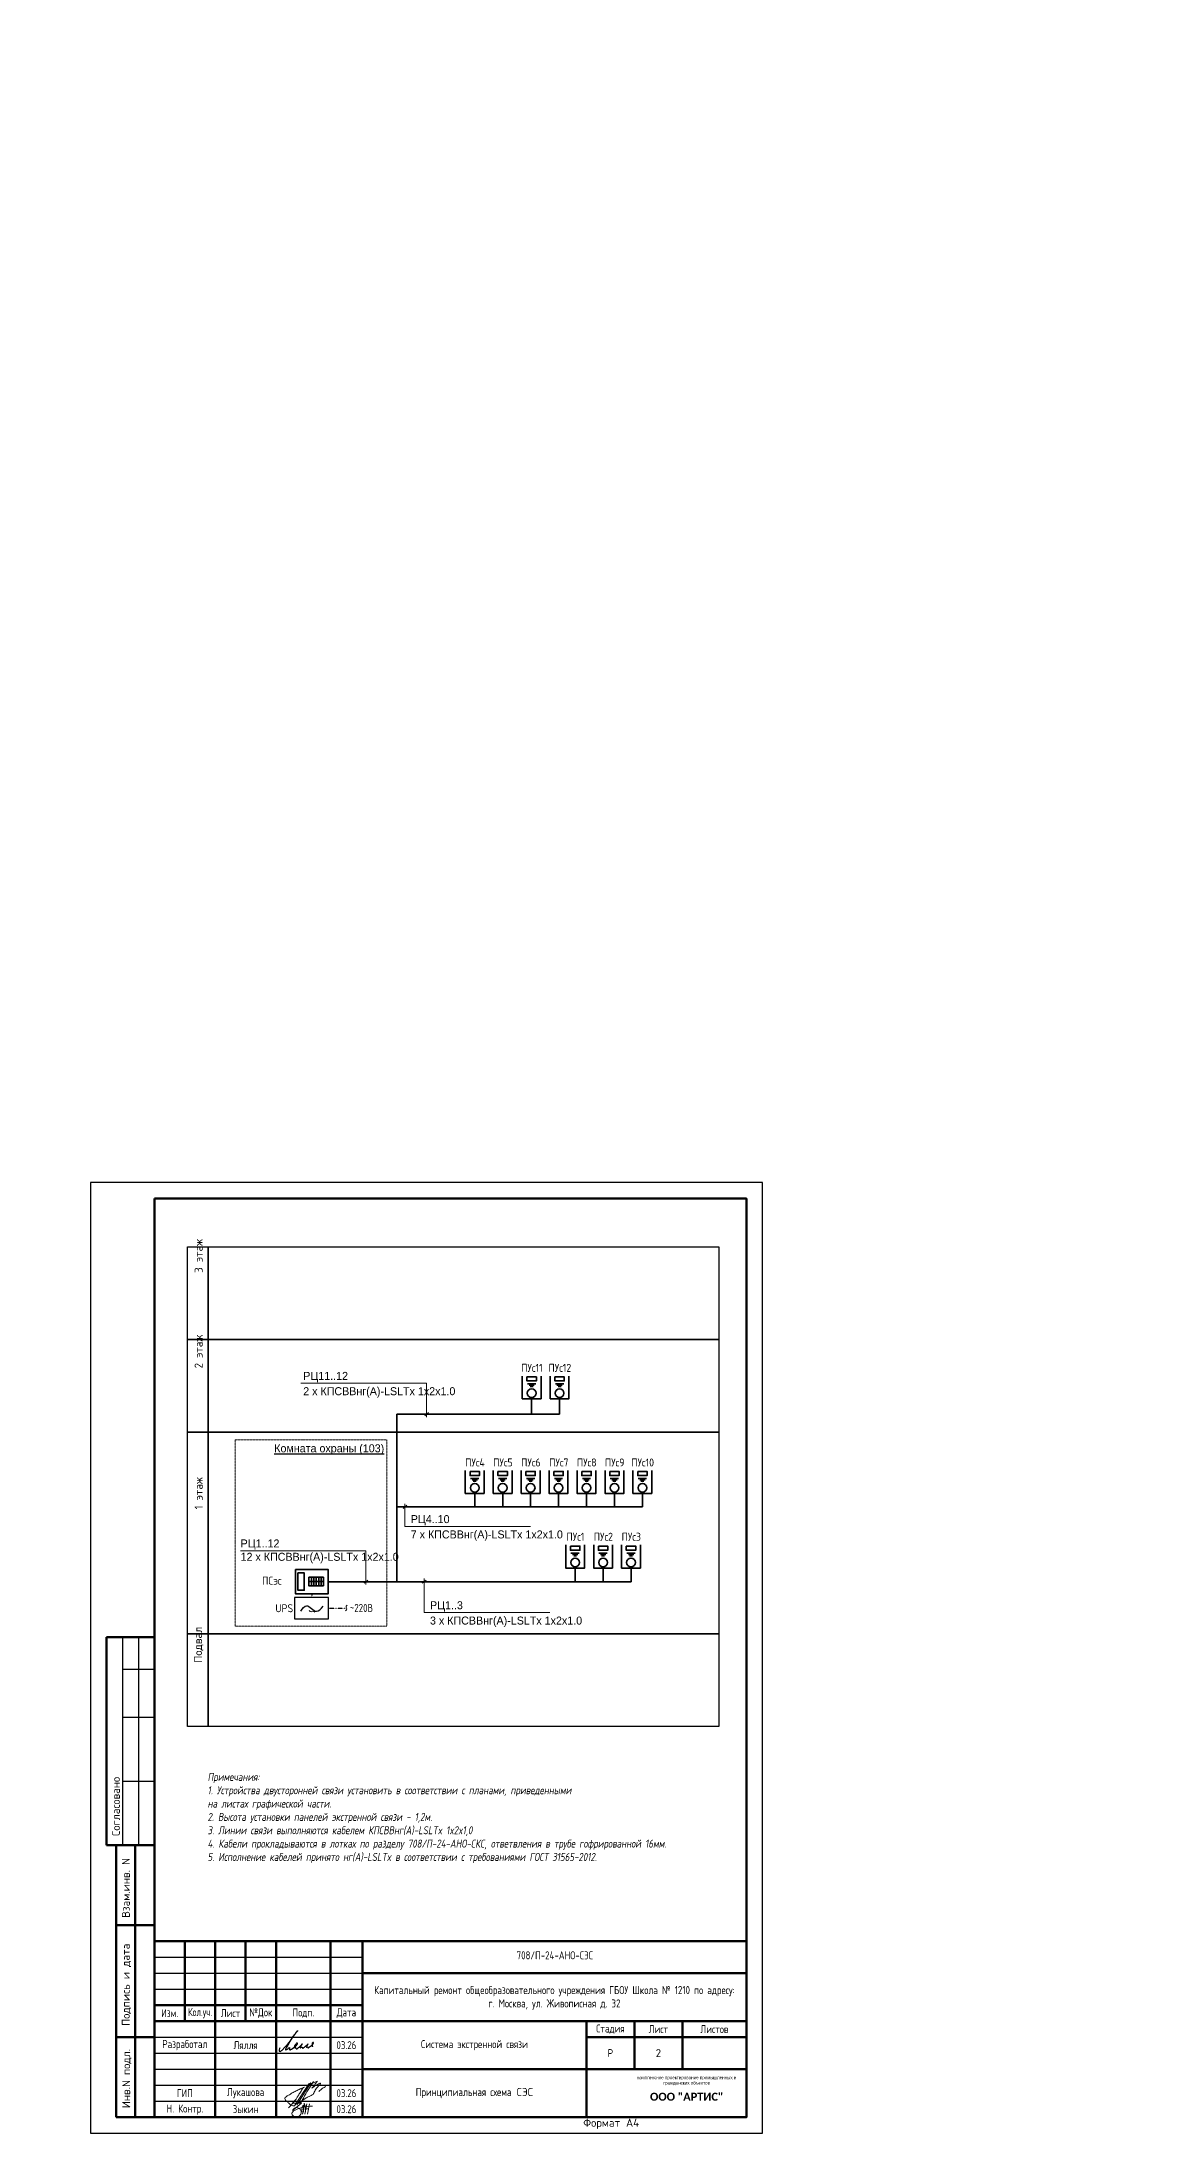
# Model space of a CAD drawing. Header units: millimetres. Extents: x -586848 to 520591, y -385801 to 675781.
# Drawn here: x 126005 to 160552, y -171834 to -106496 of the extents above; entities that cross this region are included whole.
import ezdxf
from ezdxf import colors
from ezdxf.entities.mleader import LeaderData, LeaderLine
from ezdxf.enums import TextEntityAlignment as Align
from ezdxf.math import Vec2, Vec3

# ---------------------------------------------------------------- set-up
doc = ezdxf.new("R2010")
doc.units = ezdxf.units.MM
doc.set_wipeout_variables(frame=1)
doc.linetypes.add('HIDDEN', pattern=[0.375, 0.25, -0.125])
doc.linetypes.add('штрихпунктирная', pattern=[1, 0.5, -0.25, 0, -0.25])
for name, color, linetype in [('__НАДПИСИ', 7, 'Continuous'), ('RC-Таблицы', 7, 'Continuous'), ('RC_Обратная связь', 6, 'Continuous'), ('TEXT1', 7, 'Continuous'), ('Основная', 7, 'Continuous'), ('стена', 20, 'Continuous'), ('ШТАМП', 2, 'Continuous'), ('Штампы', 7, 'Continuous')]:
    doc.layers.add(name, color=color, linetype=linetype)
for name, color, linetype, lineweight in [('__ФОРМАТ', 7, 'Continuous', 40), ('E-Безопасность-G', 153, 'Continuous', 35), ('E-Данные-G', 140, 'Continuous', 35), ('RC-Выноски', 7, 'Continuous', 0), ('лс', 5, 'Continuous', 30), ('Маркировка Не АУ', 7, 'Continuous', 25), ('Подписи', 7, 'Continuous', 13)]:
    doc.layers.add(name, color=color, linetype=linetype, lineweight=lineweight)
doc.layers.add('ОФ_подписи', color=5, linetype='Continuous', lineweight=13, true_color=0x0000ff)
doc.styles.add('GOST 2.304 type A', font='', dxfattribs={"height": 250})
doc.styles.add('ICOCPEUR', font='isocpeur.ttf', dxfattribs={"height": 250})
doc.styles.add('ISOCPEUR', font='isocpeur.ttf', dxfattribs={"width": 0.9, "height": 350})
doc.styles.add('Mipgost', font='', dxfattribs={"height": 500})
doc.styles.add('RubezhCAD', font='', dxfattribs={"oblique": 10})
doc.styles.get("Standard").update_dxf_attribs({"font": ''})
doc.styles.add('XREF1$0$Standard', font='isocpeur.ttf')
doc.styles.add('ГОСТ 2.304', font='')
doc.styles.get('GOST 2.304 type A').set_extended_font_data('GOST 2.304 type A')
doc.styles.get('Mipgost').set_extended_font_data('Mipgost')
doc.styles.get('RubezhCAD').set_extended_font_data('GOST type A')
doc.styles.get('Standard').set_extended_font_data('GOST type B')
doc.styles.get('ГОСТ 2.304').set_extended_font_data('GOST 2.304 type A')

# ---------------------------------------------------------------- blocks, each defined once
blk = doc.blocks.new('*U1001')
at = {"lineweight": 50}
for p, q in [((5, 155), (20, 155)), ((5, 155), (5, 90)), ((5, 90), (20, 90)), ((8, 5), (8, 90)), ((14, 5), (14, 90)), ((8, 65), (20, 65)), ((8, 30), (20, 30)), ((8, 5), (20, 5))]:
    blk.add_line(p, q, dxfattribs=at)
for p, q in [((10, 155), (10, 90)), ((15, 155), (15, 90)), ((10, 145), (20, 145)), ((10, 130), (20, 130)), ((10, 110), (20, 110)), ((5, 90), (8, 90))]:
    blk.add_line(p, q)
blk.add_lwpolyline([(0, 0), (210, 0), (210, 297), (0, 297)], close=True)
blk.add_lwpolyline([(20, 292), (205, 292), (205, 5), (20, 5)], close=True, dxfattribs=at)
at = {"style": 'XREF1$0$Standard'}
for s, p in [('Согласовано', (7.95, 102.07)), ('Взам.инв. N', (11.07, 76.61)), ('Подпись и дата', (11.04, 46.36)), ('Инв.N подл.', (11.17, 17.07))]:
    blk.add_text(s, height=2.5, rotation=90, dxfattribs=at).set_placement(p, align=Align.MIDDLE_CENTER)
blk.add_text('Формат', height=2.5, dxfattribs=at).set_placement((154.02, 2))
blk.add_text('А4', height=2.5, dxfattribs=at).set_placement((171.51, 2), align=Align.RIGHT)
for tag, p in [('СОГЛАСОВАНО_ДАТА2', (14.37, 145.56)), ('СОГЛАСОВАНО_ДАТА3', (19.37, 145.56)), ('СОГЛАСОВАНО_ФАМИЛИЯ2', (14.37, 110.56)), ('СОГЛАСОВАНО_ФАМИЛИЯ3', (19.37, 110.56)), ('СОГЛАСОВАНО_ДОЛЖНОСТЬ2', (14.37, 90.56)), ('СОГЛАСОВАНО_ДОЛЖНОСТЬ3', (19.37, 90.56))]:
    blk.add_attdef(tag, p, '', height=2.5, rotation=90, dxfattribs=at)
for tag, p in [('ВЗАМ_ИНВ_НОМЕР', (19.37, 77.5)), ('ИНВ_N_ПОДЛ', (19.37, 17.5))]:
    blk.add_attdef(tag, text='', height=2.5, rotation=90, dxfattribs=at).set_placement(p, align=Align.CENTER)
blk.add_attdef('ИНВ_ДАТА', text='', height=2.5, rotation=90, dxfattribs=at).set_placement((19.37, 63.83), align=Align.RIGHT)
blk = doc.blocks.new('П_Зыкин')
at = {"layer": 'ОФ_подписи', "color": 5, "ltscale": 100, "transparency": 33554687}
for p, q in [((142, 249), (62, -174)), ((102, 37), (218, 37)), ((258, 249), (178, -174))]:
    blk.add_line(p, q, dxfattribs=at)
blk.add_lwpolyline([(-462, 273), (-74, 273), (-446, -30)], dxfattribs=at)
for centre, radius, start, end in [((-271, -94), 186, 314.23929, 159.93483), ((345, -1372), 1523, 88.87583, 117.8788), ((1109, -252), 1204, 158.75935, 174.23097), ((-1024, 224), 1068, 337.81444, 2.88593), ((-849, 72), 852, 342.83077, 7.48151), ((-9, 182), 4.48, 8.96906, 155.65511), ((-643, 22), 732, 344.4555, 20.46196), ((-318, -169), 151, 108.7568, 173.42509), ((-287, -115), 185, 191.53585, 322.35119)]:
    blk.add_arc(centre, radius, start, end, dxfattribs=at)
blk = doc.blocks.new('П_Лукашова')
at = {"layer": 'ОФ_подписи', "color": 5}
for p, q in [((221, 339), (-221, -339)), ((286, 371), (-156, -307)), ((283, 370), (218, 338))]:
    blk.add_line(p, q, dxfattribs=at)
for points in [[(-221, -339), (-276, -344), (-368, -289), (-446, -221), (-505, -166), (-522, -116), (-412, -16), (-295, 56), (-173, 120), (-49, 179), (33, 216), (87, 237), (52, 221), (11, 167), (-59, 51), (-126, -52), (-177, -132), (-256, -231), (-409, -409)], [(360, 20), (294, -18), (203, -65), (91, -124), (-73, -248)], [(366, 415), (236, 213), (85, -37), (-50, -300)], [(221, 301), (344, 360), (434, 401), (475, 416), (464, 395), (420, 336), (342, 232), (310, 203), (337, 221), (420, 283), (490, 322), (558, 352), (576, 358), (491, 240), (403, 113), (374, 49), (360, 20)], [(530, 102), (646, 199), (748, 254)]]:
    blk.add_spline(points, degree=3, dxfattribs=at)
blk = doc.blocks.new('штамп')
at = {"layer": '__ФОРМАТ', "linetype": 'Continuous', "lineweight": 50}
for p, q in [((531929, 45357), (531929, 50857)), ((531929, 50857), (550429, 50857)), ((532879, 48357), (532879, 50857)), ((533829, 45357), (533829, 50857)), ((534779, 48357), (534779, 50857)), ((535729, 45357), (535729, 50857)), ((537429, 45357), (537429, 50857)), ((538429, 45357), (538429, 50857)), ((550429, 45357), (550429, 50857)), ((538429, 49857), (550429, 49857)), ((531929, 48857), (538429, 48857)), ((531929, 48357), (550429, 48357)), ((545429, 45357), (545429, 48357)), ((546929, 46857), (546929, 48357)), ((548429, 46857), (548429, 48357)), ((545429, 47857), (550429, 47857)), ((538429, 46857), (550429, 46857)), ((531929, 45357), (550429, 45357))]:
    blk.add_line(p, q, dxfattribs=at)
at = {"layer": '__ФОРМАТ', "linetype": 'Continuous', "lineweight": -2}
for p, q in [((531929, 50357), (538429, 50357)), ((531929, 49857), (538429, 49857)), ((531929, 49357), (538429, 49357)), ((531929, 48857), (538429, 48857)), ((531929, 47857), (538429, 47857)), ((531929, 47357), (538429, 47357)), ((531929, 46857), (538429, 46857)), ((538429, 46857), (550429, 46857)), ((531929, 46357), (538429, 46357)), ((531929, 45857), (538429, 45857))]:
    blk.add_line(p, q, dxfattribs=at)
at = {"layer": 'Подписи', "color": 5, "lineweight": 25}
blk.add_lwpolyline([(535847, 47525), (535833, 47500), (535823, 47461), (535824, 47440), (535829, 47423), (535840, 47414), (535857, 47413), (535876, 47421), (535897, 47435), (535917, 47454), (536005, 47539), (536088, 47624), (536142, 47690), (536203, 47776), (536266, 47874), (536323, 47953), (536362, 48009), (536395, 48059), (536405, 48060), (536397, 48045), (536295, 47925), (536205, 47790), (536095, 47603), (536059, 47544), (536038, 47506), (536029, 47485), (536027, 47473), (536027, 47462), (536031, 47457), (536037, 47454), (536045, 47456), (536057, 47466), (536072, 47479), (536107, 47506), (536133, 47525), (536147, 47532), (536152, 47532), (536153, 47529), (536150, 47520), (536147, 47504), (536146, 47491), (536148, 47479), (536150, 47471), (536157, 47465), (536166, 47462), (536178, 47464), (536189, 47469), (536215, 47480), (536240, 47498), (536281, 47529), (536306, 47550), (536324, 47567), (536342, 47582), (536372, 47609), (536388, 47629), (536397, 47646), (536399, 47657), (536398, 47666), (536393, 47671), (536383, 47671), (536372, 47667), (536356, 47653), (536336, 47632), (536323, 47612), (536313, 47599), (536309, 47587), (536310, 47579), (536315, 47575), (536326, 47579), (536335, 47585), (536344, 47592), (536348, 47595), (536352, 47596), (536354, 47595), (536355, 47592), (536349, 47583), (536342, 47575), (536334, 47561), (536326, 47547), (536322, 47538), (536320, 47531), (536321, 47523), (536325, 47519), (536328, 47519), (536333, 47524), (536338, 47527), (536344, 47526), (536346, 47520), (536351, 47508), (536355, 47498), (536359, 47493), (536366, 47491), (536375, 47491), (536385, 47497), (536412, 47513), (536436, 47532), (536466, 47559), (536491, 47583), (536517, 47607), (536529, 47621), (536545, 47642), (536547, 47643), (536546, 47644), (536543, 47644), (536541, 47642), (536538, 47637), (536499, 47577), (536491, 47558), (536482, 47544), (536480, 47535), (536479, 47529), (536481, 47524), (536483, 47522), (536489, 47523), (536494, 47526), (536502, 47532), (536512, 47539), (536522, 47544), (536530, 47548), (536541, 47549), (536547, 47546), (536550, 47541), (536551, 47531), (536552, 47525), (536553, 47521), (536558, 47517), (536562, 47515), (536568, 47515), (536575, 47517), (536583, 47523), (536596, 47533), (536617, 47547), (536636, 47561), (536659, 47583), (536688, 47609), (536702, 47620), (536713, 47630), (536721, 47636), (536727, 47641), (536727, 47643), (536726, 47644), (536723, 47643), (536720, 47638), (536715, 47629), (536693, 47594), (536681, 47575), (536676, 47566), (536674, 47557), (536677, 47551), (536679, 47547), (536684, 47546), (536689, 47549), (536695, 47552), (536700, 47554), (536709, 47554), (536716, 47551), (536717, 47545), (536719, 47535), (536721, 47527), (536725, 47524), (536731, 47520), (536741, 47523), (536747, 47528), (536757, 47534), (536779, 47550), (536809, 47572), (536842, 47600), (536865, 47623), (536880, 47642), (536895, 47664), (536899, 47675), (536901, 47684), (536898, 47689), (536891, 47693), (536881, 47689), (536873, 47682), (536862, 47668), (536856, 47654), (536855, 47638), (536856, 47622), (536856, 47598), (536858, 47583), (536860, 47572), (536864, 47560), (536871, 47551)], dxfattribs=at)
at = {"layer": 'ОФ_подписи'}
for name, p, xscale, yscale, zscale in [('П_Лукашова', (536533, 46057), 1.010226427429054, 1.010226427429054, 1.010226427429054), ('П_Зыкин', (536581, 45585), 0.7621923841183493, 0.7621923841183493, 0.7621923841183493)]:
    blk.add_blockref(name, p, dxfattribs=dict(at, xscale=xscale, yscale=yscale, zscale=zscale))
at = {"transparency": 33554687, "attachment_point": 5, "style": 'ГОСТ 2.304'}
for s, insert, char_height, width in [('{\\fArial|b0|i0|c204|p34;комплексное проектирование промышленных и гражданских объектов}', (548563, 46495), 100, 3372.21), ('{\\fCorbel Light|b1|i0|c204|p34;ООО "АРТИС"}', (548563, 45995), 250, 4171.2)]:
    blk.add_mtext(s, dxfattribs=dict(at, insert=insert, char_height=char_height, width=width))
at = {"layer": '__НАДПИСИ', "lineweight": 9, "ltscale": 2, "style": 'ISOCPEUR', "flags": 1}
blk.add_attdef('NOTATION', (548864, 51134), '', height=250, dxfattribs=at)
at = {"layer": '__НАДПИСИ', "lineweight": 9, "ltscale": 2, "style": 'RubezhCAD', "oblique": 10}
blk.add_attdef('SHEET', text='', height=250, dxfattribs=at).set_placement((547679, 47357), align=Align.MIDDLE_CENTER)
at = {"layer": '__ФОРМАТ', "color": 7, "linetype": 'Continuous', "lineweight": 20, "char_height": 250, "attachment_point": 5, "style": 'GOST 2.304 type A'}
for s, insert, width in [('Капитальный ремонт общеобразовательного учреждения ГБОУ Школа № 1210 по адресу:      \\Pг. Москва, ул. Живописная д. 32', (544429, 49085), 12000), ('\\pi-7.5,l7.5,t7.5;{\\W0.9;\\C256;Кол.уч.}', (533354, 48607), 950)]:
    blk.add_mtext(s, dxfattribs=dict(at, insert=insert, width=width))
at = {"layer": '__ФОРМАТ', "color": 7, "linetype": 'Continuous', "lineweight": 20, "char_height": 250, "attachment_point": 5, "line_spacing_factor": 1.2, "style": 'GOST 2.304 type A'}
for s, insert, width in [('\\pi-7.5,l7.5,t7.5;{\\C256;Изм.}', (532404, 48607), 950), ('\\pi-7.5,l7.5,t7.5;{\\C256;Лист}', (534304, 48607), 950), ('\\pi-7.5,l7.5,t7.5;{\\C256;№Док}', (535254, 48607), 950), ('\\pi-7.5,l7.5,t7.5;{\\C256;Подп.}', (536584, 48607), 1710.72), ('\\pi-7.5,l7.5,t7.5;{\\C256;Дата}', (537929, 48607), 1000), ('\\pi-7.5,l7.5,t7.5;{\\C256;Разработал}', (532879, 47607), 1900), ('{\\C256;Лялля}', (534779, 47607), 1900), ('{\\C256;03.26}', (537929, 47607), 1000), ('\\pi-7.5,l7.5,t7.5;{\\C256;Стадия}', (546179, 48107), 1500), ('\\pi-7.5,l7.5,t7.5;{\\C256;Лист}', (547679, 48107), 1500), ('\\pi-7.5,l7.5,t7.5;{\\C256;Листов}', (549429, 48107), 2000), ('\\pi-750,l750,t750;{\\C256;Р}', (546179, 47357), 1500), ('{\\C256;Н. Контр. }', (532879, 45592), 1900), ('\\pi-7.5,l7.5,t7.5;{\\C256;ГИП}', (532879, 46107), 1900), ('{\\C256;Лукашова}', (534779, 46107), 1900), ('{\\C256;03.26}', (537929, 46107), 1000), ('\\pi-750,l750,t750;{\\C256;Зыкин}', (534779, 45607), 1900), ('{\\C256;03.26}', (537929, 45607), 1000)]:
    blk.add_mtext(s, dxfattribs=dict(at, insert=insert, width=width))
at = {"layer": '__ФОРМАТ', "color": 7, "linetype": 'Continuous', "lineweight": 20, "insert": (541929, 47427), "char_height": 250, "attachment_point": 5, "line_spacing_factor": 0.85, "style": 'GOST 2.304 type A'}
blk.add_mtext('Система экстренной связи \\P ', dxfattribs=at)
at = {"layer": 'стена', "color": 18, "true_color": 0x000000, "insert": (543249, 50539), "char_height": 250, "width": 3851.47, "attachment_point": 1, "style": 'GOST 2.304 type A'}
blk.add_mtext('708/П-24-АНО-СЭС', dxfattribs=at)
blk = doc.blocks.new('Пульт СЭС')
at = {"color": 1}
blk.add_wipeout([(-1026, 752), (0, 752), (0, 0), (-1026, 0)], dxfattribs=at)
at = {"layer": 'E-Безопасность-G', "color": 1}
for p, q in [((-604, 515), (-143, 515)), ((-143, 381), (-604, 381)), ((-527, 515), (-527, 246)), ((-451, 515), (-451, 246)), ((-374, 515), (-374, 246)), ((-297, 515), (-297, 246)), ((-220, 515), (-220, 246)), ((-143, 515), (-143, 246))]:
    blk.add_line(p, q, dxfattribs=at)
for points in [[(-1026, 752), (0, 752), (0, 0), (-1026, 0)], [(-946, 650), (-747, 650), (-747, 106), (-946, 106)]]:
    blk.add_lwpolyline(points, close=True, dxfattribs=at)
blk.add_lwpolyline([(-143, 246), (-604, 246), (-604, 515)], dxfattribs=at)
blk = doc.blocks.new('СЭС Панель')
at = {"color": 1}
blk.add_wipeout([(-588, 756), (0, 756), (0, 0), (-588, 0)], dxfattribs=at)
at = {"layer": 'E-Безопасность-G', "color": 1}
for p, q in [((-424, 462), (-166, 462)), ((-376, 420), (-211, 420)), ((-340, 378), (-247, 378))]:
    blk.add_line(p, q, dxfattribs=at)
for points in [[(-588, 756), (0, 756), (0, 0), (-588, 0)], [(-441, 685), (-147, 685), (-147, 556), (-441, 556)]]:
    blk.add_lwpolyline(points, close=True, dxfattribs=at)
blk.add_circle((-294, 173), 137, dxfattribs=at)

msp = doc.modelspace()

# ---------------------------------------------------------------- linework, layer by layer
at = {"color": 1, "linetype": 'штрихпунктирная', "lineweight": 30, "ltscale": 2}
msp.add_lwpolyline([(134969.2, -155430.4), (134969.2, -155430.4), (135528.1, -155430.4)], dxfattribs=at)
at = {"color": 0, "lineweight": 9}
for points in [[(135497.1, -155517), (135538.9, -155452.9), (135513.2, -155401.4), (135546.5, -155340.5)], [(134356.7, -155508.2), (134420.8, -155549.9), (134472.3, -155524.2), (134533.2, -155557.6)]]:
    msp.add_spline(points, degree=3, dxfattribs=at)
at = {"layer": 'E-Безопасность-G', "color": 1}
for p, q in [((142187.6, -149369.3), (137101.8, -149369.3)), ((137101.8, -149369.3), (137101.8, -154604)), ((144775.5, -152269.6), (137101.8, -152269.6)), ((144420.3, -154604), (137140.7, -154604))]:
    msp.add_line(p, q, dxfattribs=at)
at = {"layer": 'E-Данные-G', "color": 7, "lineweight": 5}
for p, q in [((138029.9, -148401.2), (134104.6, -148401.2)), ((138029.9, -149461.3), (138029.9, -148401.2)), ((137971.5, -149420), (138088.4, -149318.5)), ((137295.2, -152320.4), (137412.1, -152218.8)), ((137353.7, -152875.4), (137353.7, -152172.3)), ((141279.1, -152875.4), (137353.7, -152875.4)), ((136136.1, -153635.9), (132210.7, -153635.9)), ((136136.1, -154696), (136136.1, -153635.9)), ((136077.6, -154654.8), (136194.5, -154553.2)), ((137897.2, -154654.8), (138014.1, -154553.2)), ((137955.7, -155566.9), (137955.7, -154506.8)), ((141881.1, -155566.9), (137955.7, -155566.9))]:
    msp.add_line(p, q, dxfattribs=at)
at = {"layer": 'E-Данные-G', "color": 7, "linetype": 'HIDDEN', "lineweight": 15, "ltscale": 10}
msp.add_lwpolyline([(136785.6, -150173.7), (136785.6, -155994.4), (132051.6, -155994.4), (132051.6, -150173.7), (136785.6, -150173.7)], dxfattribs=at)
at = {"layer": 'RC-Таблицы'}
for points in [[(130558.9, -144142.4), (131201.4, -144142.4), (131201.4, -147040), (130558.9, -147040)], [(131201.4, -144142.4), (147160.8, -144142.4), (147160.8, -147040), (131201.4, -147040)], [(130558.9, -147040), (131201.4, -147040), (131201.4, -149937.5), (130558.9, -149937.5)], [(131201.4, -147040), (147160.8, -147040), (147160.8, -149937.5), (131201.4, -149937.5)], [(130558.9, -149937.5), (131201.4, -149937.5), (131201.4, -156232.8), (130558.9, -156232.8)], [(131201.4, -149937.5), (147160.8, -149937.5), (147160.8, -156232.8), (131201.4, -156232.8)], [(130558.9, -156232.8), (131201.4, -156232.8), (131201.4, -159130.4), (130558.9, -159130.4)], [(131201.4, -156232.8), (147160.8, -156232.8), (147160.8, -159130.4), (131201.4, -159130.4)]]:
    msp.add_lwpolyline(points, close=True, dxfattribs=at)

# ---------------------------------------------------------------- block references
at = {"layer": 'Основная'}
msp.add_blockref('штамп', (-402403.7, -216690.7), dxfattribs=at)
at = {"layer": 'Штампы', "color": 7, "xscale": 100, "yscale": 100, "zscale": 100}
msp.add_blockref('*U1001', (127525, -171833.7), dxfattribs=at)

# ---------------------------------------------------------------- texts
at = {"layer": 'E-Данные-G', "color": 7, "style": 'Mipgost'}
for s, p in [('РЦ11..12', (134175.8, -148174.9)), ('2 х КПСВВнг(А)-LSLTx 1х2х1.0', (134175.8, -148653.5)), ('РЦ4..10', (137535.5, -152649.1)), ('РЦ1..12', (132218.5, -153409.7)), ('РЦ1..3', (138137.4, -155340.6)), ('3 х КПСВВнг(А)-LSLTx 1х2х1.0', (138137.4, -155819.1))]:
    msp.add_text(s, height=250, dxfattribs=at).set_placement(p, align=Align.MIDDLE_LEFT)
at = {"layer": 'E-Данные-G', "color": 7, "lineweight": 25, "style": 'Mipgost'}
msp.add_text('%%UКомната охраны (103)', height=250, dxfattribs=at).set_placement((133270.3, -150311.7), align=Align.TOP_LEFT)
at = {"layer": 'RC_Обратная связь', "color": 7, "style": 'RubezhCAD'}
msp.add_text('~220В', height=250, dxfattribs=at).set_placement((135633.9, -155550.2, 0))
at = {"layer": 'TEXT1', "char_height": 250, "attachment_point": 5, "style": 'ICOCPEUR'}
for s, insert, width in [('{\\C0;2}', (145275, -169333.7), 1500), ('{\\fGOST 2.304 type A|b0|i0|c204|p34;Принципиальная схема\\A1;\\fISOCPEUR|b0|i0|c204|p34;\\C0; СЭС}', (139525, -170582), 7000)]:
    msp.add_mtext(s, dxfattribs=dict(at, insert=insert, width=width))
at = {"layer": 'Основная', "ltscale": 100, "insert": (130436.8, -160578.3), "char_height": 250, "width": 19982, "attachment_point": 1, "style": 'RubezhCAD'}
msp.add_mtext('\\pi750;Примечания:\\P1. Устройства двусторонней связи установить в соответствии с планами, приведенными \\Pна листах графической части. \\P2. Высота установки панелей экстренной связи - 1,2м.\\P3. Линии связи выполняются кабелем КПСВВнг(А)-LSLTx 1x2x1,0\\P4. Кабели прокладываются в лотках по разделу 708/П-24-АНО-СКС, ответвления в трубе гофрированной 16мм.\\P5. Исполнение кабелей принято нг(А)-LSLTx в соответствии с требованиями ГОСТ 31565-2012.', dxfattribs=at)
at = {"layer": 'ШТАМП', "color": 0, "lineweight": 30, "char_height": 250, "width": 3357.127, "attachment_point": 5, "rotation": 90, "line_spacing_factor": 0.85}
for s, insert in [('{\\fISOCPEUR|b0|i0|c204|p34;3 этаж}', (130906.7, -144430.2)), ('{\\fISOCPEUR|b0|i0|c204|p34;2 этаж}', (130906.7, -147418.4)), ('{\\fISOCPEUR|b0|i0|c204|p34;1 этаж}', (130906.7, -151846.7)), ('{\\fISOCPEUR|b0|i0|c204|p34;Подвал}', (130906.7, -156575.2))]:
    msp.add_mtext(s, dxfattribs=dict(at, insert=insert))

# ---------------------------------------------------------------- leaders
at = {"layer": 'RC-Выноски', "linetype": 'Continuous', "ltscale": 15}
ml = msp.add_multileader_mtext('Standard', dxfattribs=at)
ml.set_content('{\\H0.91667x;РЦ8 - }КПСВВнг(А)-LSLTx 1x2x1,0', color=256, style='RubezhCAD')
ml.set_leader_properties()
ml.build(insert=Vec2(0, 0))
ml.multileader.update_dxf_attribs({"has_text_frame": 1, "text_left_attachment_type": 6, "text_right_attachment_type": 6, "dogleg_length": 2, "arrow_head_size": 400, "scale": 100})
ctx = ml.context
ctx.base_point, ctx.scale, ctx.char_height, ctx.arrow_head_size, ctx.landing_gap_size, ctx.plane_origin = Vec3(-12000.4, -106822.5), 100, 250, 400, 100, Vec3(-539334, -145539)
ctx.left_attachment, ctx.right_attachment = 6, 6
notes = []
notes.append((ctx, [(0, (1, 1, 0), (-12200.4, -106822.5), (1, 0), 200, [(0, [(-13596.3, -108069)], 0, [])])]))
ctx.mtext.insert, ctx.mtext.width, ctx.mtext.flow_direction = Vec3(-11900.4, -106522.5), 5324.915, 5
ml = msp.add_multileader_mtext('Standard', dxfattribs=at)
ml.set_content('{\\H0.91667x;РЦ5 - }КПСВВнг(А)-LSLTx 1x2x1,0', color=256, style='RubezhCAD')
ml.set_leader_properties()
ml.build(insert=Vec2(0, 0))
ml.multileader.update_dxf_attribs({"has_text_frame": 1, "text_left_attachment_type": 6, "text_right_attachment_type": 6, "dogleg_length": 2, "arrow_head_size": 400, "scale": 100})
ctx = ml.context
ctx.base_point, ctx.scale, ctx.char_height, ctx.arrow_head_size, ctx.landing_gap_size, ctx.plane_origin = Vec3(-18243.8, -111377.9), 100, 250, 400, 100, Vec3(-545577.4, -150094.4)
ctx.left_attachment, ctx.right_attachment = 6, 6
notes.append((ctx, [(0, (1, 1, 0), (-18443.8, -111377.9), (1, 0), 200, [(0, [(-19839.7, -112774.5)], 0, [])])]))
ctx.mtext.insert, ctx.mtext.width, ctx.mtext.flow_direction = Vec3(-18143.8, -111077.9), 5324.915, 5
ml = msp.add_multileader_mtext('Standard', dxfattribs=at)
ml.set_content('{\\H0.91667x;РЦ1.1 -  U/UTP Cat.5e 4x2x0.52 нг(А)-LSLTx} ', color=256, style='RubezhCAD')
ml.set_leader_properties()
ml.build(insert=Vec2(0, 0))
ml.multileader.update_dxf_attribs({"has_text_frame": 1, "text_left_attachment_type": 6, "text_right_attachment_type": 6, "dogleg_length": 2, "arrow_head_size": 400, "scale": 100})
ctx = ml.context
ctx.base_point, ctx.scale, ctx.char_height, ctx.arrow_head_size, ctx.landing_gap_size, ctx.plane_origin = Vec3(-10083.4, -146592), 100, 250, 400, 100, Vec3(-544965.2, -182666.5)
ctx.left_attachment, ctx.right_attachment = 6, 6
notes.append((ctx, [(0, (1, 1, 0), (-10283.4, -146592), (1, 0), 200, [(0, [(-11212.6, -145196.4)], 0, [])])]))
ctx.mtext.insert, ctx.mtext.width, ctx.mtext.flow_direction = Vec3(-9983.4, -146296.1), 3715.166, 5
for ctx, leaders in notes:
    for number, flags, end, landing, length, lines in leaders:
        leader = LeaderData()
        leader.index, (leader.has_last_leader_line, leader.has_dogleg_vector, leader.attachment_direction) = number, flags
        leader.last_leader_point, leader.dogleg_vector, leader.dogleg_length = Vec3(end), Vec3(landing), length
        for number, points, colour, breaks in lines:
            line = LeaderLine()
            line.index, line.vertices, line.color, line.breaks = number, Vec3.list(points), colors.encode_raw_color(colour), breaks
            leader.lines.append(line)
        ctx.leaders.append(leader)

# ---------------------------------------------------------------- next in the draw order: block references
at = {"layer": 'E-Безопасность-G', "color": 1}
for name, p in [('СЭС Панель', (141608.2, -148889.4)), ('СЭС Панель', (139829.4, -151845)), ('СЭС Панель', (142967.6, -154179.4)), ('Пульт СЭС', (134956.4, -154980.2))]:
    msp.add_blockref(name, p, dxfattribs=at)

# ---------------------------------------------------------------- next in the draw order: texts
at = {"layer": 'Маркировка Не АУ', "char_height": 250, "width": 359.799, "attachment_point": 5, "style": 'ISOCPEUR', "bg_fill": 3, "box_fill_scale": 1, "bg_fill_color": 256, "bg_fill_transparency": 0}
for s, insert in [('ПСэс', (133191.1, -154571.6)), ('UPS', (133583.1, -155434.8))]:
    msp.add_mtext(s, dxfattribs=dict(at, insert=insert))

# ---------------------------------------------------------------- next in the draw order: linework, layer by layer
at = {"color": 1, "linetype": 'штрихпунктирная', "lineweight": 30, "ltscale": 2}
msp.add_lwpolyline([(134443.2, -154980.2), (134443.2, -154980.2), (134443.2, -155095.9)], dxfattribs=at)
at = {"color": 3, "transparency": 33554687}
msp.add_spline([(134099.5, -155522.6), (134280.3, -155356.4), (134591.3, -155529.9), (134797.1, -155367.3)], degree=3, dxfattribs=at)
at = {"layer": 'E-Безопасность-G', "color": 1}
for p, q in [((141314.2, -148889.4), (141314.2, -149369.3)), ((139535.4, -151845), (139535.4, -152269.6)), ((142673.6, -154179.4), (142673.6, -154604)), ((134956.4, -154604), (137315.8, -154604))]:
    msp.add_line(p, q, dxfattribs=at)
at = {"layer": 'лс', "color": 3, "ltscale": 100, "transparency": 33554687}
msp.add_lwpolyline([(133898.9, -155765), (134969.2, -155765), (134969.2, -155095.9), (133898.9, -155095.9)], close=True, dxfattribs=at)

# ---------------------------------------------------------------- next in the draw order: texts
at = {"layer": 'E-Данные-G', "color": 7, "style": 'Mipgost'}
msp.add_text('12 х КПСВВнг(А)-LSLTx 1х2х1.0', height=250, dxfattribs=at).set_placement((132218.5, -153826.8), align=Align.MIDDLE_LEFT)
at = {"layer": 'Маркировка Не АУ', "char_height": 250, "width": 1035.25, "attachment_point": 5, "style": 'ISOCPEUR', "bg_fill": 2}
for s, insert in [('ПУс11', (141321.5, -147924.2)), ('ПУс4', (139542.7, -150879.7)), ('ПУс1', (142680.9, -153200.3))]:
    msp.add_mtext(s, dxfattribs=dict(at, insert=insert))

# ---------------------------------------------------------------- next in the draw order: block references
at = {"layer": 'E-Безопасность-G', "color": 1}
for p in [(142481.6, -148889.4), (140702.7, -151845), (143840.9, -154179.4)]:
    msp.add_blockref('СЭС Панель', p, dxfattribs=at)

# ---------------------------------------------------------------- next in the draw order: texts
at = {"layer": 'E-Данные-G', "color": 7, "style": 'Mipgost'}
msp.add_text('7 х КПСВВнг(А)-LSLTx 1х2х1.0', height=250, dxfattribs=at).set_placement((137535.5, -153127.7), align=Align.MIDDLE_LEFT)

# ---------------------------------------------------------------- next in the draw order: linework, layer by layer
at = {"layer": 'E-Безопасность-G', "color": 1}
for p, q in [((142187.6, -148889.4), (142187.6, -149369.3)), ((140408.7, -151845), (140408.7, -152269.6)), ((143546.9, -154179.4), (143546.9, -154604))]:
    msp.add_line(p, q, dxfattribs=at)

# ---------------------------------------------------------------- next in the draw order: texts
at = {"layer": 'Маркировка Не АУ', "char_height": 250, "width": 1035.25, "attachment_point": 5, "style": 'ISOCPEUR', "bg_fill": 2}
for s, insert in [('ПУс12', (142194.9, -147924.2)), ('ПУс5', (140416, -150879.7)), ('ПУс2', (143554.2, -153200.3))]:
    msp.add_mtext(s, dxfattribs=dict(at, insert=insert))

# ---------------------------------------------------------------- next in the draw order: block references
at = {"layer": 'E-Безопасность-G', "color": 1}
for p in [(141576.1, -151845), (144714.3, -154179.4)]:
    msp.add_blockref('СЭС Панель', p, dxfattribs=at)

# ---------------------------------------------------------------- next in the draw order: leaders
at = {"layer": 'RC-Выноски', "linetype": 'Continuous', "ltscale": 15}
ml = msp.add_multileader_mtext('Standard', dxfattribs=at)
ml.set_content('{\\H0.91667x;РЦ2..12 - }КПСВВнг(А)-LSLTx 1x2x1,0', color=256, style='RubezhCAD')
ml.set_leader_properties()
ml.build(insert=Vec2(0, 0))
ml.multileader.update_dxf_attribs({"has_text_frame": 1, "text_left_attachment_type": 6, "text_right_attachment_type": 6, "dogleg_length": 2, "arrow_head_size": 400, "scale": 100})
ctx = ml.context
ctx.base_point, ctx.scale, ctx.char_height, ctx.arrow_head_size, ctx.landing_gap_size, ctx.plane_origin = Vec3(-18881.5, -147617.5), 100, 250, 400, 100, Vec3(-546509.7, -186334)
ctx.left_attachment, ctx.right_attachment = 6, 6
notes = []
notes.append((ctx, [(0, (1, 1, 0), (-19081.5, -147617.5), (1, 0), 200, [(0, [(-20066.5, -148864)], 0, [])])]))
ctx.mtext.insert, ctx.mtext.width, ctx.mtext.flow_direction = Vec3(-18781.5, -147317.5), 5324.915, 5
for ctx, leaders in notes:
    for number, flags, end, landing, length, lines in leaders:
        leader = LeaderData()
        leader.index, (leader.has_last_leader_line, leader.has_dogleg_vector, leader.attachment_direction) = number, flags
        leader.last_leader_point, leader.dogleg_vector, leader.dogleg_length = Vec3(end), Vec3(landing), length
        for number, points, colour, breaks in lines:
            line = LeaderLine()
            line.index, line.vertices, line.color, line.breaks = number, Vec3.list(points), colors.encode_raw_color(colour), breaks
            leader.lines.append(line)
        ctx.leaders.append(leader)

# ---------------------------------------------------------------- next in the draw order: linework, layer by layer
at = {"layer": 'E-Безопасность-G', "color": 1}
for p, q in [((141282.1, -151845), (141282.1, -152269.6)), ((144420.3, -154179.4), (144420.3, -154604))]:
    msp.add_line(p, q, dxfattribs=at)

# ---------------------------------------------------------------- next in the draw order: texts
at = {"layer": 'Маркировка Не АУ', "char_height": 250, "width": 1035.25, "attachment_point": 5, "style": 'ISOCPEUR', "bg_fill": 2}
for s, insert in [('ПУс6', (141289.4, -150879.7)), ('ПУс3', (144427.6, -153200.3))]:
    msp.add_mtext(s, dxfattribs=dict(at, insert=insert))

# ---------------------------------------------------------------- next in the draw order: block references
at = {"layer": 'E-Безопасность-G', "color": 1}
msp.add_blockref('СЭС Панель', (142449.4, -151845), dxfattribs=at)

# ---------------------------------------------------------------- next in the draw order: linework, layer by layer
msp.add_line((142155.4, -151845), (142155.4, -152269.6), dxfattribs=at)

# ---------------------------------------------------------------- next in the draw order: texts
at = {"layer": 'Маркировка Не АУ', "insert": (142162.7, -150879.7), "char_height": 250, "width": 1035.25, "attachment_point": 5, "style": 'ISOCPEUR', "bg_fill": 2}
msp.add_mtext('ПУс7', dxfattribs=at)

# ---------------------------------------------------------------- next in the draw order: block references
at = {"layer": 'E-Безопасность-G', "color": 1}
msp.add_blockref('СЭС Панель', (143322.8, -151845), dxfattribs=at)

# ---------------------------------------------------------------- next in the draw order: linework, layer by layer
msp.add_line((143028.8, -151845), (143028.8, -152269.6), dxfattribs=at)

# ---------------------------------------------------------------- next in the draw order: texts
at = {"layer": 'Маркировка Не АУ', "insert": (143036.1, -150879.7), "char_height": 250, "width": 1035.25, "attachment_point": 5, "style": 'ISOCPEUR', "bg_fill": 2}
msp.add_mtext('ПУс8', dxfattribs=at)

# ---------------------------------------------------------------- next in the draw order: block references
at = {"layer": 'E-Безопасность-G', "color": 1}
msp.add_blockref('СЭС Панель', (144196.1, -151845), dxfattribs=at)

# ---------------------------------------------------------------- next in the draw order: linework, layer by layer
msp.add_line((143902.1, -151845), (143902.1, -152269.6), dxfattribs=at)

# ---------------------------------------------------------------- next in the draw order: texts
at = {"layer": 'Маркировка Не АУ', "insert": (143909.5, -150879.7), "char_height": 250, "width": 1035.25, "attachment_point": 5, "style": 'ISOCPEUR', "bg_fill": 2}
msp.add_mtext('ПУс9', dxfattribs=at)

# ---------------------------------------------------------------- next in the draw order: block references
at = {"layer": 'E-Безопасность-G', "color": 1}
msp.add_blockref('СЭС Панель', (145069.5, -151845), dxfattribs=at)

# ---------------------------------------------------------------- next in the draw order: linework, layer by layer
msp.add_line((144775.5, -151845), (144775.5, -152269.6), dxfattribs=at)

# ---------------------------------------------------------------- next in the draw order: texts
at = {"layer": 'Маркировка Не АУ', "insert": (144782.8, -150879.7), "char_height": 250, "width": 1035.25, "attachment_point": 5, "style": 'ISOCPEUR', "bg_fill": 2}
msp.add_mtext('ПУс10', dxfattribs=at)

# ---------------------------------------------------------------- next in the draw order: leaders
at = {"layer": 'RC-Выноски', "linetype": 'Continuous', "ltscale": 15}
ml = msp.add_multileader_mtext('Standard', dxfattribs=at)
ml.set_content('{\\H0.91667x;РЦ1 - }КПСВВнг(А)-LSLTx 1x2x1,0', color=256, style='RubezhCAD')
ml.set_leader_properties()
ml.build(insert=Vec2(0, 0))
ml.multileader.update_dxf_attribs({"has_text_frame": 1, "text_left_attachment_type": 6, "text_right_attachment_type": 6, "dogleg_length": 2, "arrow_head_size": 400, "scale": 100})
ctx = ml.context
ctx.base_point, ctx.scale, ctx.char_height, ctx.arrow_head_size, ctx.landing_gap_size, ctx.plane_origin = Vec3(-17252.7, -148996.9), 100, 250, 400, 100, Vec3(-544946.4, -187713.4)
ctx.left_attachment, ctx.right_attachment = 6, 6
notes = []
notes.append((ctx, [(0, (1, 1, 0), (-17452.7, -148996.9), (1, 0), 200, [(0, [(-19502.4, -151339.4)], 0, [])])]))
ctx.mtext.insert, ctx.mtext.width, ctx.mtext.flow_direction = Vec3(-17152.7, -148696.9), 5324.915, 5
for ctx, leaders in notes:
    for number, flags, end, landing, length, lines in leaders:
        leader = LeaderData()
        leader.index, (leader.has_last_leader_line, leader.has_dogleg_vector, leader.attachment_direction) = number, flags
        leader.last_leader_point, leader.dogleg_vector, leader.dogleg_length = Vec3(end), Vec3(landing), length
        for number, points, colour, breaks in lines:
            line = LeaderLine()
            line.index, line.vertices, line.color, line.breaks = number, Vec3.list(points), colors.encode_raw_color(colour), breaks
            leader.lines.append(line)
        ctx.leaders.append(leader)

doc.saveas('drawing.dxf')
